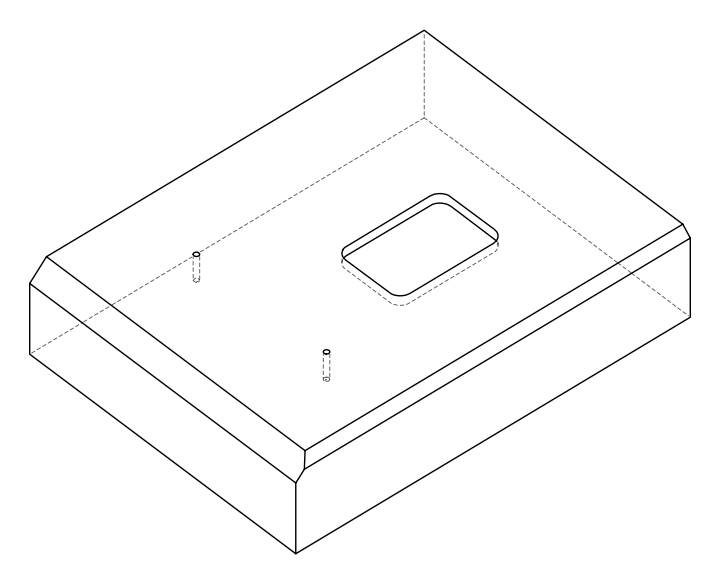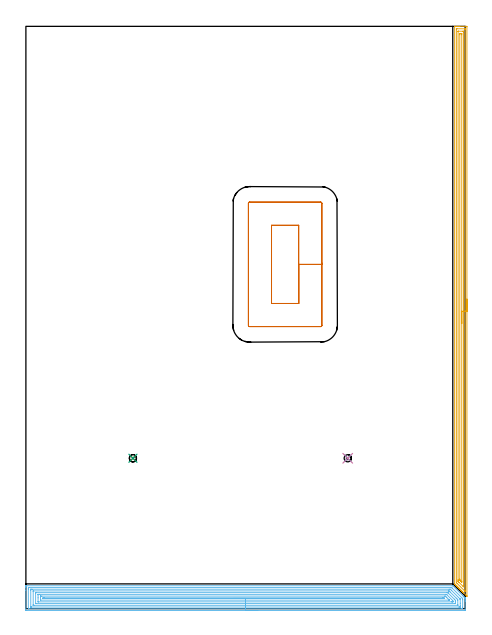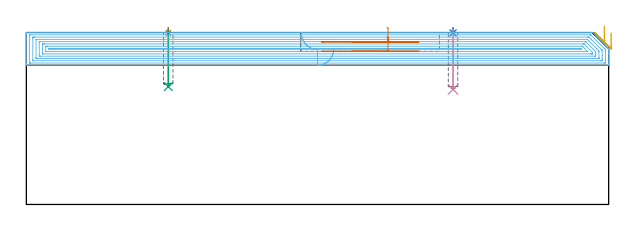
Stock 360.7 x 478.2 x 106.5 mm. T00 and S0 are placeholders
(PLAN: 7 operations, 3 tool changes, 40.9 min)
(1 SPOT_DRILL | STEP1POCKET | NXT0321_9005460120000 | 0.03 min | 1 mm3)
(2 SPOT_DRILL_1 | STEP1POCKET_1 | NXT0321_9005460120000 | 0.03 min | 0 mm3)
(3 DRILL_BLIND_HOLE_INTO_CENTER | STEP1POCKET | UGT0301_182 | 0.14 min | 868 mm3)
(4 DRILL_BLIND_HOLE_INTO_CENTER_1 | STEP1POCKET_1 | UGT0301_182 | 0.15 min | 913 mm3)
(5 AREA_MILL | FG_CHAMFER_SURFACE | UGT0205_001 | 15.05 min | 24169 mm3)
(6 AREA_MILL_1 | FG_CHAMFER_SURFACE_1 | UGT0205_001 | 23.14 min | 73679 mm3)
(7 MILL_RECTANGULAR_POCKET | POCKET_RECTANGULAR_STRAIGHT | UGT0201_109 | Follow Part, ap 6.35, ae 75% | 2.34 min | 125238 mm3)
(TOOL NXT0321_9005460120000 | NC Spot Drill, 142deg, 12mm, Carbide, Uncoated | D12 PA142 FL30 Z2)
(TOOL UGT0301_182 | Twist Drill 5.9 mm | D5.9 PA118 FL55 Z2)
(TOOL UGT0205_001 | Chamfer Mill 20 x 3 x 45 deg. | D20 FL50 Z2)
(TOOL UGT0201_109 | End Mill 25.4 mm | D25.4 FL25 Z2)
(OP 1 SPOT_DRILL)
G17 G21 G94 G90
T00 M6
G54
G17 G0 G90 X87.9 Y123.5 S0 M3
G43 Z116.5 H0
G94 G81 G98 Z106.246 F250. R109.5
G80
M5
M2
(OP 2 SPOT_DRILL_1)
G17 G21 G94 G90
T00 M6
G54
G17 G0 G90 X264.3 Y123.5 S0 M3
G43 Z116.5 H0
G94 G81 G98 Z106.246 F250. R109.5
G80
M5
M2
(OP 3 DRILL_BLIND_HOLE_INTO_CENTER)
G17 G21 G94 G90
T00 M6
G54
G17 G0 G90 X87.9 Y123.5 S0 M3
G43 Z116.5 H0
G94 G81 G98 Z73. F250. R108.5
G80
M5
M2
(OP 4 DRILL_BLIND_HOLE_INTO_CENTER_1)
G17 G21 G94 G90
T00 M6
G54
G17 G0 G90 X264.3 Y123.5 S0 M3
G43 Z116.5 H0
G94 G81 G98 Z71.3 F250. R108.5
G80
M5
M2
(OP 5 AREA_MILL)
G17 G21 G94 G90
T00 M6
G54
G17 G0 G90 X362.2 Y254.2 S1061 M3
G43 Z116.5 H0
Z106.4
G94 G1 Y254.162 Z105.528 F250.
Y254.048 Z104.664
Y253.859 Z103.812
Y253.597 Z102.98
Y253.263 Z102.174
Y252.86 Z101.4
Y252.392 Z100.664
Y251.86 Z99.972
Y251.271 Z99.329
Y250.628 Z98.74
Y249.936 Z98.208
Y249.2 Z97.74
Y248.426 Z97.337
Y247.62 Z97.003
Y246.788 Z96.741
Y245.937 Z96.552
Y245.072 Z96.438
Y244.2 Z96.4
Y10.433
X362.194 Y10.233 Z96.403
X362.192 Y10.219 Z96.404
X362.166 Y10.233 Z96.431
X361.717 Y10.683 Z96.883
X361.608 Y10.791 Z96.99
X361.57 Y10.829 Z97.029
X359.23 Y13.169 Z99.367
X359.186 Y13.213 Z99.413
X358.978 Y13.422 Z99.621
X358.933 Y13.466 Z99.664
X358.888 Y13.512 Z99.711
X358.682 Y13.718 Z99.917
X358.636 Y13.763 Z99.961
X358.59 Y13.81 Z100.009
X358.385 Y14.014 Z100.214
X358.339 Y14.06 Z100.258
X358.292 Y14.108 Z100.307
X358.089 Y14.311 Z100.51
X358.042 Y14.357 Z100.556
X357.994 Y14.406 Z100.605
X357.793 Y14.607 Z100.806
X357.744 Y14.654 Z100.853
X357.696 Y14.704 Z100.903
X357.496 Y14.903 Z101.103
X357.447 Y14.951 Z101.15
X357.398 Y15.002 Z101.201
X357.2 Y15.2 Z101.399
X357.15 Y15.249 Z101.447
X357.1 Y15.3 Z101.499
X356.904 Y15.496 Z101.695
X356.853 Y15.546 Z101.744
X356.802 Y15.598 Z101.797
X356.607 Y15.792 Z101.992
X356.556 Y15.843 Z102.041
X356.504 Y15.896 Z102.095
X356.311 Y16.088 Z102.288
X356.258 Y16.14 Z102.338
X356.206 Y16.194 Z102.393
X356.015 Y16.385 Z102.584
X355.961 Y16.437 Z102.636
X355.908 Y16.492 Z102.691
X355.718 Y16.681 Z102.88
X355.664 Y16.734 Z102.933
X355.609 Y16.79 Z102.99
X355.422 Y16.977 Z103.177
X355.367 Y17.032 Z103.23
X355.311 Y17.088 Z103.288
X355.126 Y17.274 Z103.473
X355.07 Y17.329 Z103.527
X355.013 Y17.386 Z103.586
X354.83 Y17.57 Z103.769
X354.773 Y17.626 Z103.824
X354.715 Y17.684 Z103.884
X354.533 Y17.866 Z104.066
X354.475 Y17.923 Z104.121
X354.417 Y17.982 Z104.182
X354.237 Y18.163 Z104.362
X354.178 Y18.22 Z104.418
X354.119 Y18.28 Z104.48
X353.941 Y18.459 Z104.658
X353.881 Y18.517 Z104.716
X353.821 Y18.578 Z104.778
X353.644 Y18.755 Z104.955
X353.584 Y18.815 Z105.013
X353.523 Y18.876 Z105.076
X353.348 Y19.052 Z105.251
X353.287 Y19.112 Z105.31
X353.225 Y19.174 Z105.374
X353.052 Y19.348 Z105.547
X352.99 Y19.409 Z105.607
X352.927 Y19.472 Z105.672
X352.755 Y19.644 Z105.844
X352.692 Y19.706 Z105.904
X352.224 Y20.175 Z106.373
X352.105 Y20.297 Z106.491
X352.1 Y20.665 Z106.5
X352.102 Y478.016 Z106.498
X352.1 Y478.109 Z106.495
X352.107 Y478.19 Z106.484
X352.136 Y478.197 Z106.455
X352.16 Y478.2 Z106.432
X352.58 Z106.02
X352.858 Z105.742
X353.584 Z105.011
X354.838 Z103.759
X356.258 Z102.337
X361.608 Z96.99
X361.873 Y478.198 Z96.724
X362.192 Y478.19 Z96.406
X362.199 Y477.872 Z96.399
X362.2 Y244.2 Z96.4
X360.786 Z97.814
X360.785 Y14.336 Z97.815
X360.784 Y14.266 Z97.816
X360.779 Y14.127 Z97.821
X360.773 Y14.086 Z97.827
X360.757 Y14.1 Z97.843
X360.716 Y14.137 Z97.884
X360.444 Y14.406 Z98.156
X354.187 Y20.665 Z104.413
X353.584 Y21.278 Z105.016
X353.521 Y21.354 Z105.079
X353.517 Y21.489 Z105.083
X353.515 Y21.559 Z105.085
X353.517 Y475.918 Z105.083
X353.519 Y476.054 Z105.081
X353.522 Y476.143 Z105.078
X353.526 Y476.192 Z105.074
X353.533 Y476.193 Z105.067
X353.584 Y476.196 Z105.016
X354.06 Y476.2 Z104.54
X360.301 Y476.199 Z98.299
X360.716 Y476.192 Z97.884
X360.769 Y476.19 Z97.831
X360.779 Y475.992 Z97.821
X360.784 Y475.852 Z97.816
X360.785 Y475.783 Z97.815
X360.786 Y244.2 Z97.814
X359.372 Z99.228
X359.371 Y18.876 Z99.229
X359.37 Y18.438 Z99.23
X359.366 Y17.982 Z99.234
X359.365 Y17.95 Z99.235
X359.324 Y17.982 Z99.276
X358.933 Y18.368 Z99.667
X355.74 Y21.559 Z102.86
X355.367 Y21.934 Z103.233
X355.109 Y22.197 Z103.491
X354.981 Y22.33 Z103.619
X354.935 Y22.394 Z103.665
X354.934 Y22.453 Z103.666
X354.93 Y22.891 Z103.67
X354.929 Y23.347 Z103.671
X354.928 Y23.787 Z103.672
X354.931 Y474.104 Z103.669
X354.932 Y474.158 Z103.668
X354.935 Y474.184 Z103.665
X354.936 Y474.19 Z103.664
X354.957 Y474.192 Z103.643
X355.163 Y474.199 Z103.437
X358.933 Z99.667
X359.138 Y474.196 Z99.462
X359.275 Y474.191 Z99.325
X359.365 Y474.185 Z99.235
X359.367 Y474.14 Z99.233
X359.369 Y473.994 Z99.231
X359.371 Y473.555 Z99.229
X359.372 Y244.2 Z99.228
X357.957 Z100.643
Y22.453
X357.956 Y22.097 Z100.644
X357.953 Y21.918 Z100.647
X357.95 Y21.831 Z100.65
X357.947 Y21.814 Z100.653
X357.916 Y21.843 Z100.684
X357.296 Y22.453 Z101.304
X357.15 Y22.599 Z101.45
X356.407 Y23.347 Z102.193
X356.358 Y23.403 Z102.242
X356.35 Y23.45 Z102.25
X356.347 Y23.55 Z102.253
X356.344 Y23.752 Z102.256
X356.343 Y24.157 Z102.257
Y24.241
X356.345 Y471.312 Z102.255
X356.348 Y472.116 Z102.252
X356.351 Y472.172 Z102.249
X356.354 Y472.19 Z102.246
X356.376 Y472.192 Z102.224
X356.486 Y472.197 Z102.114
X356.707 Y472.199 Z101.893
X357.15 Y472.2 Z101.45
X357.595 Y472.199 Z101.005
X357.815 Y472.197 Z100.785
X357.924 Y472.192 Z100.676
X357.947 Y472.19 Z100.653
X357.951 Y472.176 Z100.649
X357.952 Y472.135 Z100.648
X357.957 Y471.397 Z100.643
Y471.312
Y244.2
Y243.328 Z100.681
Y242.464 Z100.795
Y241.612 Z100.983
Y240.78 Z101.246
Y239.974 Z101.58
Y239.2 Z101.982
Y238.464 Z102.451
Y237.772 Z102.982
Y237.129 Z103.572
Y236.54 Z104.215
Y236.009 Z104.907
Y235.54 Z105.643
Y235.137 Z106.416
Y234.803 Z107.222
Y234.541 Z108.054
Y234.352 Z108.906
Y234.238 Z109.771
Y234.2 Z110.643
G0 Z116.5
M5
M2
(OP 6 AREA_MILL_1)
G17 G21 G94 G90
T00 M6
G54
G17 G0 G90 X190.35 Y-1.5 S1061 M3
G43 Z116.5 H0
Z96.2
G94 G1 X190.312 Z95.328 F250.
X190.198 Z94.463
X190.009 Z93.612
X189.747 Z92.78
X189.413 Z91.974
X189.01 Z91.2
X188.542 Z90.464
X188.01 Z89.772
X187.421 Z89.129
X186.778 Z88.54
X186.086 Z88.008
X185.35 Z87.54
X184.576 Z87.137
X183.77 Z86.803
X182.938 Z86.541
X182.086 Z86.352
X181.222 Z86.238
X180.35 Z86.2
X0.629
X0.175 Y-1.495 Z86.203
X0.01 Y-1.492 Z86.206
X0.005 Y-1.047 Z86.65
X0. Y-0.427 Z87.271
Y15.082 Z102.778
Y17.466 Z105.161
Y18.183 Z105.883
Y18.432 Z106.131
X0.007 Y18.795 Z106.486
Y18.797 Z106.488
X0.182 Y18.8 Z106.5
X350.235
X350.597 Y18.793 Z106.49
X350.611 Y18.79 Z106.489
X358.989 Y10.413 Z98.109
X359.428 Y9.972 Z97.672
X359.87 Y9.532 Z97.228
X359.962 Y9.439 Z97.138
X360.071 Y9.329 Z97.029
X360.164 Y9.238 Z96.934
X360.251 Y9.149 Z96.848
X360.369 Y9.031 Z96.73
X360.458 Y8.944 Z96.64
X360.541 Y8.859 Z96.558
X360.667 Y8.729 Z96.428
X360.695 Y8.694 Z96.391
X360.698 Y8.65 Z96.348
X360.7 Y8.602 Z96.3
Y8.553 Z96.251
Y7.768 Z95.463
Y6.528 Z94.225
Y6.005 Z93.699
Y-0.786 Z86.912
X360.697 Y-1.047 Z86.65
X360.69 Y-1.492 Z86.206
X360.525 Y-1.495 Z86.203
X360.071 Y-1.5 Z86.2
X180.35
Y-0.086 Z87.614
X2.417 Y-0.085 Z87.615
X2.335
X2.036 Y-0.079 Z87.621
X2.009 Y-0.076 Z87.624
X2.006 Y-0.053 Z87.647
X2.002 Y-0.018 Z87.682
X2.001 Y0.016 Z87.716
X2. Y0.246 Z87.946
Y16.114 Z103.814
X2.002 Y16.584 Z104.284
X2.006 Y16.989 Z104.689
X2.021 Y17.379 Z105.079
X2.417 Y17.384 Z105.084
X2.499 Y17.385 Z105.085
X349.341
X349.423
X349.523 Y17.381 Z105.081
X349.544 Y17.379 Z105.079
X349.614 Y17.324 Z105.024
X349.815 Y17.129 Z104.829
X350.1 Y16.849 Z104.549
X358.3 Y8.65 Z96.35
X358.69 Y8.249 Z95.949
X358.695 Y7.768 Z95.468
X358.699 Y7.358 Z95.058
X358.7 Y1.186 Z88.886
X358.698 Y0.716 Z88.416
X358.694 Y0.311 Z88.011
X358.68 Y-0.079 Z87.621
X358.283 Y-0.085 Z87.615
X358.201
X180.35 Y-0.086 Z87.614
Y1.328 Z89.028
X4.478 Y1.329 Z89.029
X4.206 Y1.33 Z89.03
X4.115 Y1.332 Z89.032
X4.044 Y1.335 Z89.035
X4.01 Y1.342 Z89.042
X4.007 Y1.395 Z89.095
X4.003 Y1.598 Z89.298
X4. Y1.8 Z89.5
Y15.023 Z102.723
X4.002 Y15.702 Z103.402
X4.005 Y15.901 Z103.601
X4.011 Y15.964 Z103.664
X4.07 Y15.967 Z103.667
X4.206 Y15.969 Z103.669
X4.827 Y15.971 Z103.671
X5.1 Y15.972 Z103.672
X347.553 Y15.971 Z103.671
X348.178 Y15.968 Z103.668
X348.447 Y15.965 Z103.665
X348.531 Y15.958 Z103.658
X348.619 Y15.874 Z103.574
X348.795 Y15.702 Z103.402
X349.341 Y15.159 Z102.859
X349.68 Y14.821 Z102.521
X356.494 Y8.006 Z95.706
X356.611 Y7.885 Z95.585
X356.666 Y7.824 Z95.524
X356.69 Y7.795 Z95.495
X356.692 Y7.768 Z95.468
X356.698 Y7.567 Z95.267
X356.7 Y4.48 Z92.18
Y2.277 Z89.977
X356.698 Y1.598 Z89.298
X356.695 Y1.399 Z89.099
X356.689 Y1.335 Z89.035
X356.63 Y1.333 Z89.033
X356.494 Y1.331 Z89.031
X355.873 Y1.329 Z89.029
X355.6 Y1.328 Z89.028
X180.35
Y2.743 Z90.443
X6.62
X6.14 Y2.745 Z90.445
X6.034 Y2.748 Z90.448
X6.017 Y2.749 Z90.449
X6.01 Y2.762 Z90.462
X6.006 Y2.815 Z90.515
X6.002 Y2.922 Z90.622
X6. Y3.355 Z91.055
X6.001 Y14.377 Z102.077
X6.002 Y14.486 Z102.186
X6.007 Y14.54 Z102.24
X6.01 Y14.549 Z102.249
X6.018 Y14.552 Z102.252
X6.052 Y14.554 Z102.254
X6.262 Y14.557 Z102.257
X346.927
X347.24 Y14.555 Z102.255
X347.396 Y14.553 Z102.253
X347.47 Y14.55 Z102.25
X347.553 Y14.488 Z102.188
X348.109 Y13.939 Z101.639
X348.447 Y13.604 Z101.304
X353.401 Y8.65 Z96.35
X353.812 Y8.237 Z95.937
X354.271 Y7.768 Z95.468
X354.69 Y7.329 Z95.029
X354.7 Y6.893 Z94.593
Y3.367 Z91.067
X354.699 Y2.923 Z90.623
X354.698 Y2.814 Z90.514
X354.693 Y2.76 Z90.46
X354.69 Y2.751 Z90.451
X354.682 Y2.748 Z90.448
X354.648 Y2.746 Z90.446
X354.438 Y2.743 Z90.443
X180.35
Y4.157 Z91.857
X8.59
X8.416 Y4.158 Z91.858
X8.071 Y4.164 Z91.864
X8.008 Y4.167 Z91.867
X8.005 Y4.174 Z91.874
X8.002 Y4.198 Z91.898
X8.001 Y4.242 Z91.942
Y12.842 Z100.542
X8.006 Y13.058 Z100.758
X8.01 Y13.134 Z100.834
X8.33 Y13.14 Z100.84
X8.503 Y13.143 Z100.843
X345.851
X346.025 Y13.142 Z100.842
X346.371 Y13.138 Z100.838
X346.456 Y13.135 Z100.835
X346.468 Y13.127 Z100.827
X346.495 Y13.105 Z100.805
X346.544 Y13.058 Z100.758
X346.659 Y12.943 Z100.643
X351.833 Y7.768 Z95.468
X352.024 Y7.575 Z95.275
X352.69 Y6.887 Z94.587
X352.699 Y6.221 Z93.921
Y4.458 Z92.158
X352.694 Y4.242 Z91.942
X352.69 Y4.166 Z91.866
X352.37 Y4.16 Z91.86
X352.197 Y4.157 Z91.857
X180.35
Y5.571 Z93.271
X10.465
X10.009 Y5.573 Z93.273
X10.006 Y5.575 Z93.275
X10.002 Y5.58 Z93.28
X10. Y8.879 Z96.579
Y11.295 Z98.995
Y11.524 Z99.224
X10.002 Y11.638 Z99.338
X10.006 Y11.695 Z99.395
X10.01 Y11.719 Z99.419
X10.03 Y11.723 Z99.423
X10.465 Y11.727 Z99.427
X10.919 Y11.729 Z99.429
X11.359
X344.871
X345.326 Y11.728 Z99.428
X345.379 Y11.725 Z99.425
X345.402 Y11.722 Z99.422
X345.462 Y11.679 Z99.379
X345.667 Y11.482 Z99.182
X345.765 Y11.387 Z99.087
X350.264 Y6.887 Z94.587
X350.69 Y6.439 Z94.139
X350.697 Y6.005 Z93.705
X350.699 Y5.776 Z93.476
X350.698 Y5.662 Z93.362
X350.694 Y5.605 Z93.305
X350.69 Y5.581 Z93.281
X350.67 Y5.577 Z93.277
X350.235 Y5.573 Z93.273
X349.782 Y5.571 Z93.271
X349.341
X180.35
Y6.985 Z94.685
X12.253 Y6.986 Z94.686
X12.152 Y6.987 Z94.687
X12.057 Y6.99 Z94.69
X12.016 Y6.992 Z94.692
X12.01 Y7.013 Z94.713
X12.005 Y7.042 Z94.742
X12.001 Y7.135 Z94.835
X12. Y9.78 Z97.48
X12.004 Y10.03 Z97.73
X12.009 Y10.196 Z97.896
X12.014 Y10.308 Z98.008
X12.055 Y10.31 Z98.01
X12.253 Y10.313 Z98.013
X12.353 Y10.314 Z98.014
X13.147 Y10.315 Z98.015
X344.077 Y10.314 Z98.014
X344.275 Y10.31 Z98.01
X344.369 Y10.308 Z98.008
X344.553 Y10.138 Z97.838
X344.871 Y9.83 Z97.53
X345.171 Y9.532 Z97.232
X345.765 Y8.938 Z96.638
X346.934 Y7.768 Z95.468
X347.553 Y7.148 Z94.848
X347.651 Y7.044 Z94.744
X347.682 Y7.009 Z94.709
X347.692 Y6.992 Z94.692
X347.654 Y6.99 Z94.69
X347.553 Y6.987 Z94.687
X347.453 Y6.986 Z94.686
X180.35 Y6.985 Z94.685
Y8.399 Z96.099
X14.935 Y8.4 Z96.1
X14.291 Y8.404 Z96.104
X14.041 Y8.407 Z96.107
X14.008 Y8.65 Z96.35
X14.006 Y8.684 Z96.384
X14.041 Y8.893 Z96.593
X14.683 Y8.899 Z96.599
X14.935 Y8.9 Z96.6
X342.188
X342.83 Y8.899 Z96.599
X343.082 Y8.897 Z96.597
X343.331 Y8.894 Z96.594
X343.593 Y8.65 Z96.35
X343.77 Y8.478 Z96.178
X343.828 Y8.416 Z96.116
X343.835 Y8.407 Z96.107
X343.82 Y8.405 Z96.105
X343.76 Y8.402 Z96.102
X343.591 Y8.4 Z96.1
X180.35 Y8.399 Z96.099
X179.478 Z96.138
X178.614 Z96.251
X177.762 Z96.44
X176.93 Z96.703
X176.124 Z97.036
X175.35 Z97.439
X174.614 Z97.908
X173.922 Z98.439
X173.279 Z99.028
X172.69 Z99.672
X172.158 Z100.364
X171.69 Z101.099
X171.287 Z101.873
X170.953 Z102.679
X170.691 Z103.511
X170.502 Z104.363
X170.388 Z105.228
X170.35 Z106.099
G0 Z116.5
M5
M2
(OP 7 MILL_RECTANGULAR_POCKET)
G17 G21 G94 G90
T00 M6
G54
G17 G0 G90 X223.308 Y250.65 S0 M3
G43 Z116.5 H0
Z109.5
G94 G1 X224.05 Z109.301 F250.
Y282.75 Z100.7
Y314.85 F500.
X201.75
Y250.65
X224.05
Y282.75
X243.1
Y332.8
G3 X242. Y333.9 R1.1
G1 X183.8
G3 X182.7 Y332.8 R1.1
G1 Y232.7
G3 X183.8 Y231.6 R1.1
G1 X242.
G3 X243.1 Y232.7 R1.1
G1 Y282.75
Y283.75
G0 X223.308 Y250.65 Z103.7
G1 X224.05 Z103.501 F250.
Y282.75 Z94.9
Y314.85 F500.
X201.75
Y250.65
X224.05
Y282.75
X243.1
Y332.8
G3 X242. Y333.9 R1.1
G1 X183.8
G3 X182.7 Y332.8 R1.1
G1 Y232.7
G3 X183.8 Y231.6 R1.1
G1 X242.
G3 X243.1 Y232.7 R1.1
G1 Y282.75
Y283.75
G0 Z116.5
M5
M2
